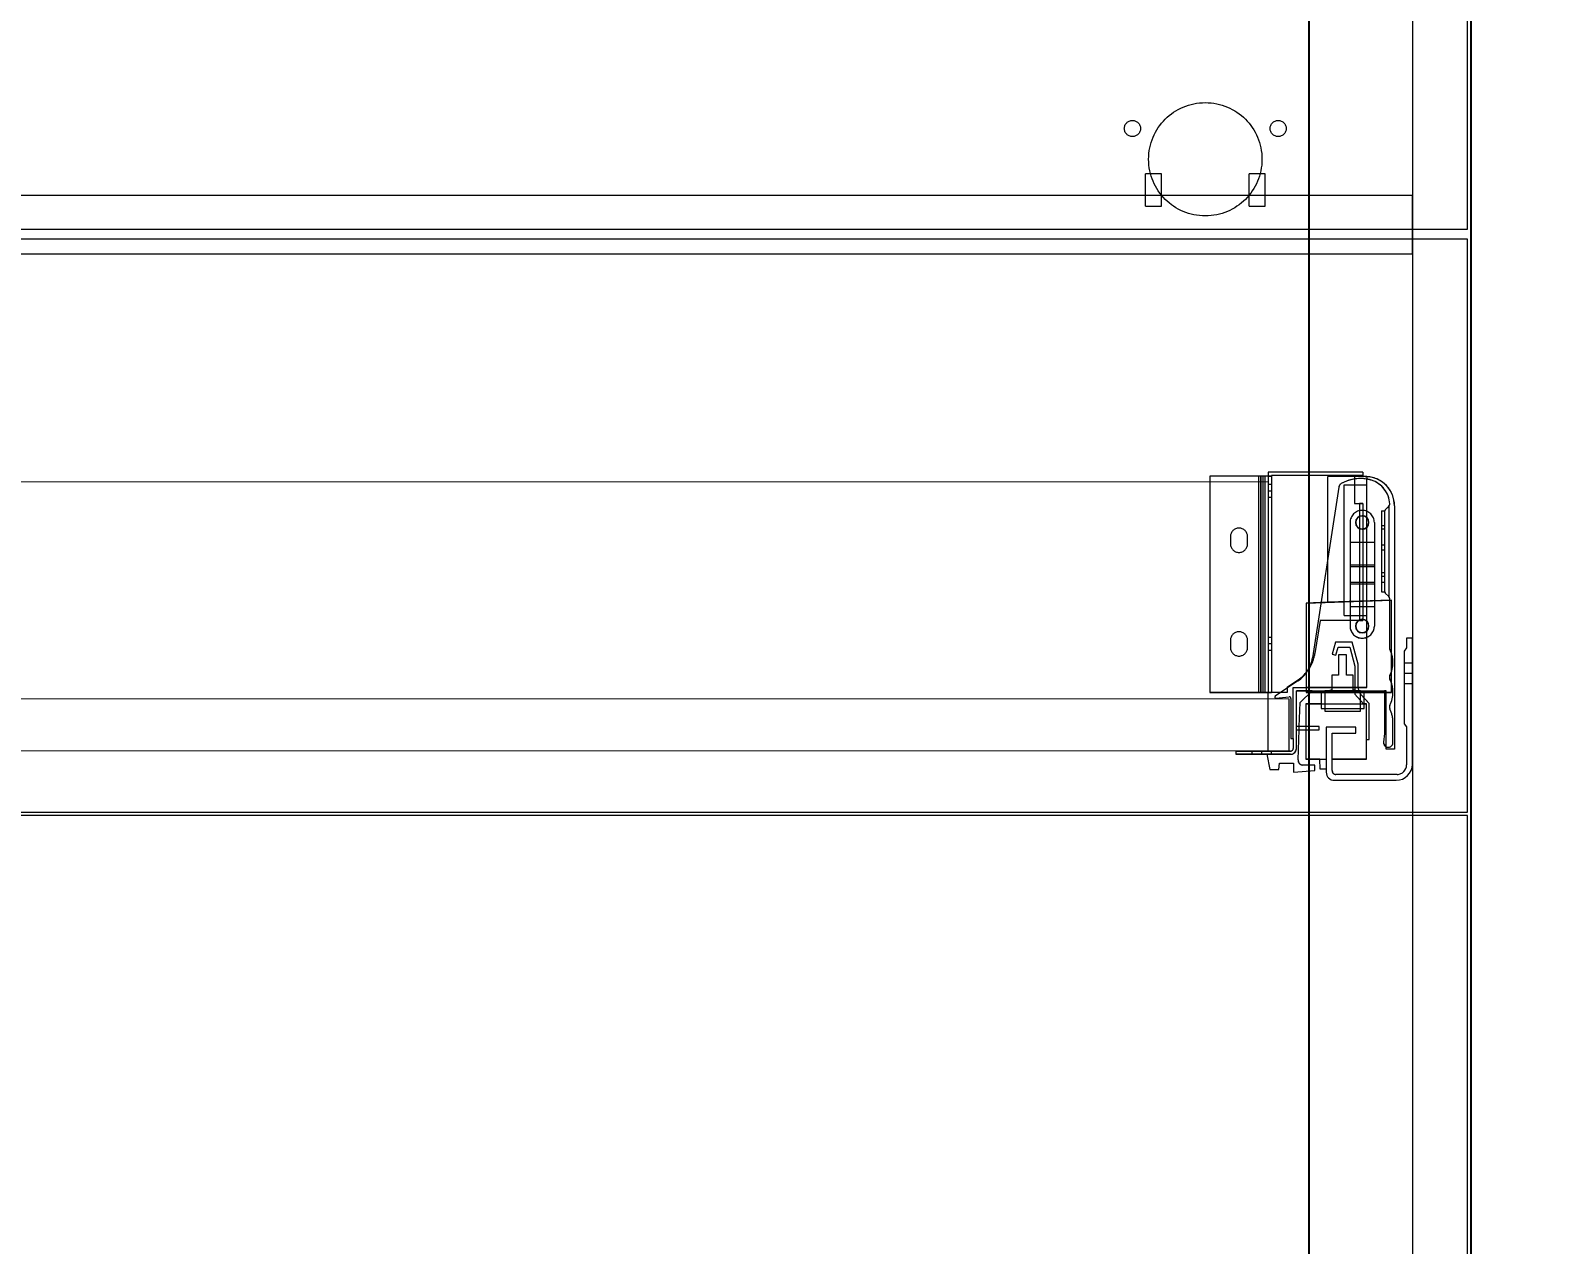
# Model space of a CAD drawing. Header units: millimetres. Extents: x 4065046 to 4134868, y -1476535 to -1460275.
# Drawn here: x 4075984.4 to 4076451.4, y -1473938.4 to -1473563.3 of the extents above; entities that cross this region are included whole.
import ezdxf

# ---------------------------------------------------------------- set-up
doc = ezdxf.new("R2010")
doc.units = ezdxf.units.MM
doc.header["$LTSCALE"] = 15
doc.header["$PDMODE"] = 35
doc.linetypes.add('ACAD_ISO02W100', pattern=[15, 12, -3])
doc.linetypes.add('HIDDEN', pattern=[9.525, 6.35, -3.175])
doc.layers.add('DEFAULT_2', color=8, linetype='HIDDEN')
doc.styles.add('ltromans', font='romans.shx')
doc.styles.add('ROMANS', font='tahoma.ttf')
doc.dimstyles.new('MD50', dxfattribs={"dimscale": 50, "dimtxt": 1.9, "dimasz": 1.3, "dimexe": 1.3, "dimexo": 2.38, "dimgap": 1, "dimtad": 1, "dimdec": 0, "dimzin": 3, "dimdsep": 46, "dimtxsty": 'ROMANS', "dimblk": 'OBLIQUE', "dimcen": -1.9, "dimdle": 1.3, "dimclrd": 150, "dimclre": 150, "dimclrt": 256, "dimadec": 0, "dimazin": 0, "dimtfac": 1, "dimtdec": 0, "dimtix": 1, "dimtmove": 2, "dimatfit": 3, "dimfxl": 1, "dimtolj": 1, "dimtzin": 3, "dimarcsym": 0})

# ---------------------------------------------------------------- blocks, each defined once
blk = doc.blocks.new('*D320')
at = {"color": 8, "ltscale": 0.25, "transparency": 16777216}
for p, q in [((4076379.17, -1473537.25), (4076591.26, -1473537.25)), ((4076386.17, -1474264.75), (4076591.26, -1474264.75))]:
    blk.add_line(p, q, dxfattribs=at)
at = {"color": 152, "ltscale": 0.25, "transparency": 16777216}
for p, q in [((4076541.26, -1473597.25), (4076541.26, -1473793.14)), ((4076541.26, -1474204.75), (4076541.26, -1474008.85))]:
    blk.add_line(p, q, dxfattribs=at)
at = {"color": 152, "linetype": 'ByBlock', "ltscale": 0.25, "transparency": 16777216}
for points in [[(4076531.26, -1473597.25), (4076551.26, -1473597.25), (4076541.26, -1473537.25)], [(4076531.26, -1474204.75), (4076551.26, -1474204.75), (4076541.26, -1474264.75)]]:
    blk.add_solid(points, dxfattribs=at)
at = {"layer": 'Defpoints', "color": 0, "linetype": 'ByBlock', "ltscale": 0.25, "transparency": 16777216}
for p in [(4076379.17, -1473537.25), (4076386.17, -1474264.75), (4076541.26, -1474264.75)]:
    blk.add_point(p, dxfattribs=at)
at = {"linetype": 'ByBlock', "lineweight": 20, "ltscale": 0.25, "transparency": 16777216, "insert": (4076541.26, -1473901), "char_height": 45, "attachment_point": 5, "rotation": 90, "style": 'ltromans'}
blk.add_mtext('\\A1;728', dxfattribs=at)
blk = doc.blocks.new('*D324')
at = {"color": 8, "ltscale": 0.25, "transparency": 16777216}
for p, q in [((4076379.17, -1473537.25), (4076379.17, -1474416.52)), ((4076429.17, -1473537.25), (4076429.17, -1474416.52))]:
    blk.add_line(p, q, dxfattribs=at)
at = {"color": 152, "ltscale": 0.25, "transparency": 16777216}
for p, q in [((4076319.17, -1474366.52), (4076259.17, -1474366.52)), ((4076379.17, -1474366.52), (4076429.17, -1474366.52)), ((4076489.17, -1474366.52), (4076549.17, -1474366.52))]:
    blk.add_line(p, q, dxfattribs=at)
at = {"color": 152, "linetype": 'ByBlock', "ltscale": 0.25, "transparency": 16777216}
for points in [[(4076319.17, -1474356.52), (4076319.17, -1474376.52), (4076379.17, -1474366.52)], [(4076489.17, -1474356.52), (4076489.17, -1474376.52), (4076429.17, -1474366.52)]]:
    blk.add_solid(points, dxfattribs=at)
at = {"layer": 'Defpoints', "color": 0, "linetype": 'ByBlock', "ltscale": 0.25, "transparency": 16777216}
for p in [(4076379.17, -1473537.25), (4076429.17, -1473537.25), (4076429.17, -1474366.52)]:
    blk.add_point(p, dxfattribs=at)
at = {"linetype": 'ByBlock', "lineweight": 20, "ltscale": 0.25, "transparency": 16777216, "insert": (4076404.17, -1474366.52), "char_height": 45, "attachment_point": 5, "style": 'ltromans'}
blk.add_mtext('\\A1;50', dxfattribs=at)

msp = doc.modelspace()

# ---------------------------------------------------------------- linework, layer by layer
at = {"linetype": 'Continuous', "lineweight": 20, "extrusion": (0, 1, 0)}
for p, q in [((4076366.62, -1473702.89), (4075591.71, -1473702.65)), ((4076348.62, -1473700.99), (4076348.62, -1473702.89)), ((4076363.62, -1473700.99), (4076348.62, -1473700.99)), ((4076364.22, -1473700.99), (4076363.62, -1473700.99)), ((4076363.62, -1473700.99), (4076363.62, -1473702.89)), ((4076365.02, -1473700.99), (4076364.22, -1473700.99)), ((4076364.22, -1473700.99), (4076364.22, -1473702.89)), ((4076365.02, -1473700.99), (4076365.02, -1473702.89)), ((4076365.62, -1473700.99), (4076365.02, -1473700.99)), ((4076365.62, -1473700.99), (4076365.62, -1473702.89)), ((4076366.62, -1473700.99), (4076365.62, -1473700.99)), ((4076395.82, -1473699.79), (4076366.62, -1473699.79)), ((4076366.62, -1473699.79), (4076366.62, -1473767.79)), ((4076395.82, -1473700.99), (4076393.32, -1473700.99)), ((4076393.32, -1473700.99), (4076393.32, -1473701.85)), ((4076396.64, -1473701.1), (4076393.32, -1473701.1)), ((4076395.82, -1473699.79), (4076395.82, -1473700.99)), ((4076397.07, -1473701.11), (4076397.07, -1473701.89)), ((4076388.46, -1473704.36), (4076380.29, -1473757.12)), ((4076402.67, -1473736.72), (4076402.67, -1473711.72)), ((4076402.81, -1473711.37), (4076403.88, -1473710.3)), ((4076403.87, -1473710.31), (4076403.88, -1473710.3)), ((4076403.87, -1473710.31), (4076403.87, -1473738.13)), ((4076403.88, -1473710.3), (4076403.88, -1473710.3)), ((4076404.17, -1473709.59), (4076404.17, -1473709.59)), ((4076405.67, -1473710.13), (4076405.67, -1473785.33)), ((4076391.92, -1473715.29), (4076391.92, -1473747.29)), ((4076399.42, -1473715.29), (4076399.42, -1473747.29)), ((4076403.87, -1473738.13), (4076402.81, -1473737.07)), ((4076404.17, -1473754.38), (4076404.17, -1473738.84)), ((4076409.37, -1473754), (4076408.67, -1473755)), ((4076409.37, -1473751.02), (4076409.37, -1473754)), ((4076411.17, -1473751.02), (4076409.37, -1473751.02)), ((4076411.17, -1473789.92), (4076411.17, -1473751.02)), ((4076405.17, -1473758.52), (4076405.17, -1473758.52)), ((4076408.67, -1473755), (4076408.67, -1473777.45)), ((4076375.96, -1473763.84), (4076372.47, -1473766.21)), ((4076378.37, -1473761.67), (4076378.37, -1473761.75)), ((4076404.17, -1473763.58), (4076404.17, -1473762.65)), ((4076404.19, -1473762.54), (4076404.19, -1473762.54)), ((4076366.62, -1473769.89), (4076366.62, -1473767.79)), ((4076370.54, -1473767.79), (4076366.62, -1473767.79)), ((4076367.62, -1473767.79), (4076367.62, -1473767.79)), ((4076375.82, -1473764.2), (4076368.8, -1473768.97)), ((4076372.47, -1473766.21), (4076372.47, -1473766.47)), ((4076375.37, -1473767.29), (4076402.57, -1473767.29)), ((4076375.37, -1473785.09), (4076375.37, -1473767.29)), ((4076380.27, -1473767.29), (4076375.37, -1473767.29)), ((4076376.48, -1473770.91), (4076380.27, -1473767.29)), ((4076376.48, -1473770.91), (4076380.27, -1473767.29)), ((4076383.65, -1473767.83), (4076379.71, -1473767.83)), ((4076379.71, -1473767.83), (4076383.65, -1473767.83)), ((4076380.27, -1473767.29), (4076380.27, -1473767.29)), ((4076380.27, -1473767.29), (4076384.17, -1473767.29)), ((4076384.17, -1473767.66), (4076382.99, -1473768.04)), ((4076382.99, -1473768.04), (4076382.99, -1473772.77)), ((4076384.17, -1473767.29), (4076384.17, -1473773.57)), ((4076395.17, -1473767.29), (4076384.17, -1473767.29)), ((4076395.17, -1473773.57), (4076395.17, -1473767.29)), ((4076395.17, -1473767.29), (4076402.57, -1473767.29)), ((4076396.29, -1473768.04), (4076395.17, -1473767.68)), ((4076402.57, -1473767.83), (4076395.62, -1473767.83)), ((4076395.62, -1473767.83), (4076402.57, -1473767.83)), ((4076396.29, -1473772.77), (4076396.29, -1473768.04)), ((4076402.57, -1473767.29), (4076402.57, -1473780.42)), ((4076405.17, -1473767.72), (4076405.17, -1473767.72)), ((4076373.12, -1473769.89), (4075585.21, -1473769.65)), ((4076368.67, -1473769.22), (4076368.67, -1473769.22)), ((4076368.99, -1473769.52), (4076373.12, -1473769.13)), ((4076368.99, -1473769.52), (4076373.12, -1473769.13)), ((4076368.99, -1473769.52), (4076368.99, -1473769.52)), ((4076373.12, -1473769.13), (4076373.12, -1473769.13)), ((4076373.12, -1473785.89), (4076373.12, -1473769.89)), ((4076373.67, -1473769.63), (4076373.67, -1473782.04)), ((4076376.22, -1473778.29), (4076376.48, -1473770.91)), ((4076378.27, -1473771.27), (4076378.27, -1473788.37)), ((4076382.99, -1473771.27), (4076378.27, -1473771.27)), ((4076382.99, -1473772.77), (4076384.17, -1473772.77)), ((4076395.17, -1473772.77), (4076396.29, -1473772.77)), ((4076397.82, -1473771.22), (4076396.29, -1473769.52)), ((4076396.97, -1473771.27), (4076396.29, -1473771.27)), ((4076396.97, -1473788.37), (4076396.97, -1473771.27)), ((4076397.82, -1473782.27), (4076397.82, -1473771.22)), ((4076404.17, -1473772.78), (4076404.17, -1473771.85)), ((4076404.19, -1473771.74), (4076404.19, -1473771.74)), ((4076384.17, -1473773.57), (4076395.17, -1473773.57)), ((4076384.17, -1473773.57), (4076395.17, -1473773.57)), ((4076405.17, -1473783.27), (4076405.17, -1473776.92)), ((4076408.67, -1473777.45), (4076409.37, -1473778.45)), ((4076408.67, -1473777.45), (4076408.67, -1473777.45)), ((4076408.67, -1473777.45), (4076409.37, -1473778.45)), ((4076373.67, -1473782.04), (4076374.37, -1473782.04)), ((4076373.67, -1473782.04), (4076373.67, -1473782.04)), ((4076373.67, -1473782.04), (4076374.37, -1473782.04)), ((4076374.37, -1473782.04), (4076374.37, -1473785.09)), ((4076378.27, -1473778.29), (4076375.37, -1473778.29)), ((4076375.37, -1473779.29), (4076378.27, -1473779.29)), ((4076375.37, -1473779.29), (4076378.27, -1473779.29)), ((4076375.86, -1473788.63), (4076376.18, -1473779.29)), ((4076384.57, -1473778.52), (4076384.57, -1473792.42)), ((4076393.67, -1473778.52), (4076384.57, -1473778.52)), ((4076386.37, -1473780.32), (4076393.67, -1473780.32)), ((4076386.37, -1473791.92), (4076386.37, -1473780.32)), ((4076386.37, -1473780.32), (4076393.67, -1473780.32)), ((4076393.67, -1473780.32), (4076393.67, -1473778.52)), ((4076393.67, -1473780.32), (4076393.67, -1473780.32)), ((4076396.97, -1473782.27), (4076397.82, -1473782.27)), ((4076396.97, -1473782.27), (4076397.82, -1473782.27)), ((4076397.82, -1473782.27), (4076397.82, -1473782.27)), ((4076402.57, -1473780.42), (4076402.27, -1473783.11)), ((4076409.37, -1473778.45), (4076409.37, -1473790.13)), ((4076373.12, -1473785.89), (4075585.21, -1473785.65)), ((4076356.67, -1473785.89), (4076356.67, -1473786.89)), ((4076373.57, -1473785.89), (4076356.67, -1473785.89)), ((4076366.18, -1473786.89), (4076356.67, -1473786.89)), ((4076356.67, -1473786.89), (4076356.67, -1473786.89)), ((4076356.67, -1473786.89), (4076373.57, -1473786.89)), ((4076361.67, -1473786.89), (4076364.67, -1473786.89)), ((4076361.67, -1473786.89), (4076364.67, -1473786.89)), ((4076361.67, -1473786.89), (4076364.67, -1473786.89)), ((4076361.67, -1473786.89), (4076364.67, -1473786.89)), ((4076364.67, -1473786.89), (4076366.18, -1473786.89)), ((4076364.67, -1473786.89), (4076366.18, -1473786.89)), ((4076364.67, -1473786.89), (4076367.67, -1473786.89)), ((4076364.67, -1473786.89), (4076367.67, -1473786.89)), ((4076366.18, -1473786.89), (4076367.2, -1473791.58)), ((4076366.18, -1473786.89), (4076367.2, -1473791.58)), ((4076373.57, -1473786.89), (4076366.18, -1473786.89)), ((4076366.18, -1473786.89), (4076366.18, -1473786.89)), ((4076373.57, -1473786.89), (4076373.57, -1473786.89)), ((4076375.37, -1473785.09), (4076375.37, -1473785.09)), ((4076402.27, -1473783.27), (4076402.27, -1473783.27)), ((4076403.07, -1473785.33), (4076403.07, -1473784.57)), ((4076405.67, -1473785.33), (4076403.07, -1473785.33)), ((4076405.67, -1473785.33), (4076403.07, -1473785.33)), ((4076403.07, -1473785.33), (4076403.07, -1473785.33)), ((4076405.17, -1473783.27), (4076405.17, -1473783.27)), ((4076405.67, -1473785.33), (4076405.67, -1473785.33)), ((4076367.2, -1473791.58), (4076369.93, -1473791.58)), ((4076367.2, -1473791.58), (4076367.2, -1473791.58)), ((4076367.2, -1473791.58), (4076369.93, -1473791.58)), ((4076369.93, -1473791.58), (4076370.17, -1473789.59)), ((4076369.93, -1473791.58), (4076369.93, -1473791.58)), ((4076370.17, -1473789.59), (4076374.47, -1473789.59)), ((4076370.17, -1473789.59), (4076374.47, -1473789.59)), ((4076374.47, -1473789.59), (4076374.47, -1473792.39)), ((4076374.47, -1473792.39), (4076381.07, -1473791.93)), ((4076374.47, -1473792.39), (4076381.07, -1473791.93)), ((4076381.07, -1473790.19), (4076377.36, -1473790.19)), ((4076378.27, -1473788.37), (4076378.27, -1473788.37)), ((4076382.57, -1473788.37), (4076378.27, -1473788.37)), ((4076378.27, -1473788.37), (4076384.57, -1473788.37)), ((4076381.07, -1473791.93), (4076381.07, -1473790.19)), ((4076381.07, -1473791.93), (4076381.07, -1473791.93)), ((4076382.73, -1473791.52), (4076382.57, -1473788.37)), ((4076382.57, -1473788.37), (4076384.57, -1473788.37)), ((4076382.57, -1473788.37), (4076382.57, -1473788.37)), ((4076382.73, -1473791.52), (4076382.57, -1473788.37)), ((4076382.73, -1473791.52), (4076382.73, -1473791.52)), ((4076384.57, -1473791.52), (4076382.73, -1473791.52)), ((4076384.57, -1473791.52), (4076382.73, -1473791.52)), ((4076396.97, -1473788.37), (4076386.37, -1473788.37)), ((4076386.37, -1473788.37), (4076396.97, -1473788.37)), ((4076396.97, -1473788.37), (4076396.97, -1473788.37)), ((4076411.17, -1473789.92), (4076411.17, -1473789.92)), ((4076374.47, -1473792.39), (4076374.47, -1473792.39)), ((4076384.57, -1473792.42), (4076384.57, -1473792.42)), ((4076387.07, -1473794.92), (4076406.17, -1473794.92)), ((4076387.07, -1473794.92), (4076387.07, -1473794.92)), ((4076387.07, -1473794.92), (4076406.17, -1473794.92)), ((4076406.5, -1473793.12), (4076387.57, -1473793.12)), ((4076406.17, -1473794.92), (4076406.17, -1473794.92))]:
    msp.add_line(p, q, dxfattribs=at)
at = {"color": 251, "linetype": 'ACAD_ISO02W100', "lineweight": 20, "extrusion": (0, 1, 0)}
for p, q in [((4076348.62, -1473702.89), (4076348.62, -1473767.79)), ((4076363.62, -1473700.99), (4076363.62, -1473767.79)), ((4076363.62, -1473702.89), (4076363.62, -1473767.79)), ((4076364.22, -1473702.89), (4076364.22, -1473767.79)), ((4076364.42, -1473700.99), (4076364.42, -1473767.79)), ((4076365.02, -1473702.89), (4076365.02, -1473767.79)), ((4076365.62, -1473702.89), (4076365.62, -1473767.79)), ((4076395.82, -1473699.79), (4076366.62, -1473699.79)), ((4076366.62, -1473700.99), (4076367.62, -1473700.99)), ((4076367.62, -1473700.99), (4076366.62, -1473700.99)), ((4076395.82, -1473700.79), (4076367.62, -1473700.79)), ((4076367.62, -1473700.79), (4076367.62, -1473767.79)), ((4076395.82, -1473700.79), (4076367.62, -1473700.79)), ((4076385.07, -1473739.92), (4076385.07, -1473701.1)), ((4076393.32, -1473701.1), (4076385.07, -1473701.1)), ((4076389.19, -1473703.29), (4076389.19, -1473703.29)), ((4076393.32, -1473701.85), (4076393.32, -1473709.39)), ((4076397.07, -1473766.29), (4076397.07, -1473701.89)), ((4076398.49, -1473702.22), (4076398.49, -1473702.22)), ((4076367.62, -1473703.59), (4076366.62, -1473703.59)), ((4076367.62, -1473705.59), (4076366.62, -1473705.59)), ((4076367.62, -1473705.59), (4076366.62, -1473705.59)), ((4076367.62, -1473707.59), (4076366.62, -1473707.59)), ((4076388.46, -1473704.36), (4076380.29, -1473757.12)), ((4076388.46, -1473704.36), (4076388.46, -1473704.36)), ((4076390.07, -1473744), (4076390.07, -1473703.71)), ((4076390.07, -1473703.71), (4076397.07, -1473703.71)), ((4076390.07, -1473703.71), (4076397.07, -1473703.71)), ((4076393.32, -1473709.39), (4076395.82, -1473709.39)), ((4076395.82, -1473709.39), (4076394.82, -1473709.39)), ((4076394.82, -1473709.39), (4076394.82, -1473745.59)), ((4076395.82, -1473709.39), (4076395.82, -1473745.59)), ((4076401.67, -1473711.72), (4076402.67, -1473711.72)), ((4076401.67, -1473711.72), (4076402.67, -1473711.72)), ((4076401.67, -1473711.72), (4076401.67, -1473717.22)), ((4076402.81, -1473711.37), (4076403.87, -1473710.31)), ((4076403.87, -1473710.31), (4076402.81, -1473711.37)), ((4076402.81, -1473711.37), (4076402.81, -1473711.37)), ((4076404.17, -1473709.55), (4076404.17, -1473709.55)), ((4076393.67, -1473715.29), (4076393.57, -1473715.29)), ((4076393.67, -1473715.29), (4076393.67, -1473715.29)), ((4076397.67, -1473715.29), (4076397.67, -1473715.29)), ((4076397.67, -1473715.29), (4076397.77, -1473715.29)), ((4076401.67, -1473716.22), (4076402.67, -1473716.22)), ((4076401.67, -1473716.22), (4076402.67, -1473716.22)), ((4076401.67, -1473717.22), (4076402.67, -1473717.22)), ((4076401.67, -1473717.22), (4076402.67, -1473717.22)), ((4076401.67, -1473717.22), (4076401.67, -1473722.22)), ((4076401.67, -1473717.22), (4076402.67, -1473717.22)), ((4076354.97, -1473719.69), (4076354.97, -1473721.89)), ((4076360.27, -1473721.89), (4076360.27, -1473719.69)), ((4076391.92, -1473721.39), (4076399.42, -1473721.39)), ((4076391.92, -1473721.39), (4076399.42, -1473721.39)), ((4076401.67, -1473722.22), (4076401.67, -1473731.89)), ((4076401.67, -1473722.22), (4076402.67, -1473722.22)), ((4076401.67, -1473723.72), (4076402.67, -1473723.72)), ((4076401.67, -1473723.72), (4076402.67, -1473723.72)), ((4076401.67, -1473723.72), (4076402.67, -1473723.72)), ((4076401.67, -1473723.72), (4076402.67, -1473723.72)), ((4076391.92, -1473728.34), (4076399.42, -1473728.34)), ((4076391.92, -1473728.85), (4076399.42, -1473728.85)), ((4076401.67, -1473730.74), (4076402.67, -1473730.74)), ((4076391.92, -1473733.72), (4076399.42, -1473733.72)), ((4076391.92, -1473734.23), (4076399.42, -1473734.23)), ((4076401.67, -1473731.89), (4076402.67, -1473731.89)), ((4076401.67, -1473731.89), (4076401.67, -1473733.72)), ((4076401.67, -1473733.72), (4076402.67, -1473733.72)), ((4076401.67, -1473733.72), (4076402.67, -1473733.72)), ((4076401.67, -1473733.72), (4076401.67, -1473736.72)), ((4076378.37, -1473740.16), (4076404.67, -1473739.24)), ((4076385.07, -1473739.92), (4076378.37, -1473740.16)), ((4076378.37, -1473740.16), (4076378.37, -1473761.67)), ((4076404.67, -1473739.24), (4076385.07, -1473739.92)), ((4076401.67, -1473736.72), (4076402.67, -1473736.72)), ((4076401.67, -1473736.72), (4076402.67, -1473736.72)), ((4076401.67, -1473736.72), (4076401.67, -1473736.72)), ((4076402.67, -1473736.72), (4076402.67, -1473736.72)), ((4076402.81, -1473737.07), (4076403.87, -1473738.13)), ((4076402.81, -1473737.07), (4076402.81, -1473737.07)), ((4076403.87, -1473738.13), (4076402.81, -1473737.07)), ((4076403.87, -1473738.13), (4076403.87, -1473738.13)), ((4076403.87, -1473738.13), (4076403.87, -1473738.13)), ((4076404.67, -1473767.83), (4076404.67, -1473739.24)), ((4076390.07, -1473744), (4076390.07, -1473744)), ((4076390.07, -1473744), (4076397.07, -1473744)), ((4076390.07, -1473744), (4076397.07, -1473744)), ((4076391.92, -1473741.19), (4076399.42, -1473741.19)), ((4076391.92, -1473741.19), (4076399.42, -1473741.19)), ((4076382.65, -1473745.59), (4076381.07, -1473755.76)), ((4076395.82, -1473745.59), (4076382.65, -1473745.59)), ((4076391.92, -1473747.29), (4076391.92, -1473747.29)), ((4076393.67, -1473747.29), (4076393.57, -1473747.29)), ((4076393.67, -1473747.29), (4076393.67, -1473747.29)), ((4076394.82, -1473745.59), (4076394.82, -1473745.59)), ((4076394.82, -1473745.59), (4076395.82, -1473745.59)), ((4076395.82, -1473745.59), (4076395.82, -1473745.59)), ((4076397.67, -1473747.29), (4076397.67, -1473747.29)), ((4076397.67, -1473747.29), (4076397.77, -1473747.29)), ((4076399.42, -1473747.29), (4076399.42, -1473747.29)), ((4076354.97, -1473751.69), (4076354.97, -1473753.89)), ((4076360.27, -1473753.89), (4076360.27, -1473751.69)), ((4076367.62, -1473750.79), (4076366.62, -1473750.79)), ((4076367.62, -1473752.79), (4076366.62, -1473752.79)), ((4076367.62, -1473752.79), (4076366.62, -1473752.79)), ((4076367.62, -1473754.79), (4076366.62, -1473754.79)), ((4076387.44, -1473752.27), (4076386.44, -1473755.98)), ((4076387.44, -1473752.27), (4076386.44, -1473755.98)), ((4076387.44, -1473752.27), (4076387.44, -1473752.27)), ((4076392.6, -1473752.27), (4076387.44, -1473752.27)), ((4076392.6, -1473752.27), (4076387.44, -1473752.27)), ((4076387.53, -1473756.28), (4076388.2, -1473753.77)), ((4076387.53, -1473756.28), (4076388.2, -1473753.77)), ((4076388.2, -1473753.77), (4076388.2, -1473753.77)), ((4076388.2, -1473753.77), (4076391.83, -1473753.77)), ((4076388.2, -1473753.77), (4076391.83, -1473753.77)), ((4076391.83, -1473753.77), (4076391.83, -1473753.77)), ((4076391.83, -1473753.77), (4076393.42, -1473759.69)), ((4076391.83, -1473753.77), (4076393.42, -1473759.69)), ((4076392.6, -1473752.27), (4076392.6, -1473752.27)), ((4076394.42, -1473759.06), (4076392.6, -1473752.27)), ((4076394.42, -1473759.06), (4076392.6, -1473752.27)), ((4076404.17, -1473754.38), (4076404.17, -1473754.38)), ((4076404.19, -1473754.5), (4076404.19, -1473754.5)), ((4076409.37, -1473754), (4076408.67, -1473755)), ((4076411.17, -1473751.02), (4076409.37, -1473751.02)), ((4076409.37, -1473754), (4076409.37, -1473754)), ((4076380.29, -1473757.12), (4076380.29, -1473757.12)), ((4076386.44, -1473755.98), (4076386.44, -1473755.98)), ((4076386.44, -1473755.98), (4076387.53, -1473756.28)), ((4076386.44, -1473755.98), (4076387.53, -1473756.28)), ((4076387.53, -1473756.28), (4076387.53, -1473756.28)), ((4076390.87, -1473756.17), (4076388.37, -1473756.17)), ((4076388.37, -1473756.17), (4076388.37, -1473762.49)), ((4076390.87, -1473756.17), (4076388.37, -1473756.17)), ((4076390.87, -1473762.49), (4076390.87, -1473756.17)), ((4076394.42, -1473765.85), (4076394.42, -1473759.06)), ((4076408.67, -1473758.67), (4076411.17, -1473758.67)), ((4076408.67, -1473758.67), (4076411.17, -1473758.67)), ((4076408.67, -1473758.67), (4076411.17, -1473758.67)), ((4076408.67, -1473758.67), (4076411.17, -1473758.67)), ((4076408.67, -1473758.67), (4076411.17, -1473758.67)), ((4076408.67, -1473758.67), (4076411.17, -1473758.67)), ((4076408.67, -1473758.67), (4076411.17, -1473758.67)), ((4076408.67, -1473758.67), (4076411.17, -1473758.67)), ((4076408.67, -1473758.67), (4076411.17, -1473758.67)), ((4076408.67, -1473758.67), (4076411.17, -1473758.67)), ((4076408.67, -1473758.67), (4076411.17, -1473758.67)), ((4076408.67, -1473758.67), (4076411.17, -1473758.67)), ((4076408.67, -1473758.67), (4076411.17, -1473758.67)), ((4076408.67, -1473758.67), (4076411.17, -1473758.67)), ((4076408.67, -1473758.67), (4076411.17, -1473758.67)), ((4076408.67, -1473758.67), (4076411.17, -1473758.67)), ((4076408.67, -1473758.67), (4076411.17, -1473758.67)), ((4076408.67, -1473758.67), (4076411.17, -1473758.67)), ((4076408.67, -1473758.67), (4076411.17, -1473758.67)), ((4076408.67, -1473758.67), (4076411.17, -1473758.67)), ((4076408.67, -1473758.67), (4076411.17, -1473758.67)), ((4076408.67, -1473758.67), (4076411.17, -1473758.67)), ((4076408.67, -1473758.67), (4076411.17, -1473758.67)), ((4076408.67, -1473758.67), (4076411.17, -1473758.67)), ((4076408.67, -1473758.67), (4076411.17, -1473758.67)), ((4076408.67, -1473758.67), (4076411.17, -1473758.67)), ((4076408.67, -1473758.67), (4076411.17, -1473758.67)), ((4076378.37, -1473761.75), (4076378.37, -1473766.29)), ((4076388.37, -1473762.49), (4076386.25, -1473762.49)), ((4076386.25, -1473762.49), (4076386.25, -1473767.01)), ((4076388.37, -1473762.49), (4076386.25, -1473762.49)), ((4076388.37, -1473762.49), (4076388.37, -1473762.49)), ((4076390.87, -1473762.49), (4076390.87, -1473762.49)), ((4076392.93, -1473762.49), (4076390.87, -1473762.49)), ((4076392.93, -1473762.49), (4076390.87, -1473762.49)), ((4076392.93, -1473766.98), (4076392.93, -1473762.49)), ((4076393.42, -1473759.69), (4076393.42, -1473768.31)), ((4076404.17, -1473763.58), (4076404.17, -1473763.58)), ((4076404.19, -1473763.7), (4076404.19, -1473763.7)), ((4076408.67, -1473761.82), (4076411.17, -1473761.82)), ((4076408.67, -1473761.82), (4076411.17, -1473761.82)), ((4076408.67, -1473761.82), (4076411.17, -1473761.82)), ((4076408.67, -1473761.82), (4076411.17, -1473761.82)), ((4076348.62, -1473767.79), (4076363.62, -1473767.79)), ((4076363.62, -1473767.79), (4076348.62, -1473767.79)), ((4076363.62, -1473767.79), (4076364.42, -1473767.79)), ((4076364.22, -1473767.79), (4076363.62, -1473767.79)), ((4076365.02, -1473767.79), (4076364.22, -1473767.79)), ((4076364.42, -1473767.79), (4076365.62, -1473767.79)), ((4076365.62, -1473767.79), (4076365.02, -1473767.79)), ((4076365.62, -1473767.79), (4076367.62, -1473767.79)), ((4076366.62, -1473767.79), (4076365.62, -1473767.79)), ((4076375.82, -1473764.2), (4076368.8, -1473768.97)), ((4076372.47, -1473767.79), (4076370.54, -1473767.79)), ((4076372.47, -1473766.47), (4076372.47, -1473767.79)), ((4076374.37, -1473782.04), (4076374.37, -1473766.29)), ((4076374.37, -1473766.29), (4076397.07, -1473766.29)), ((4076374.37, -1473766.29), (4076378.37, -1473766.29)), ((4076378.37, -1473767.29), (4076375.37, -1473767.29)), ((4076380.27, -1473767.29), (4076375.37, -1473767.29)), ((4076375.82, -1473764.2), (4076375.82, -1473764.2)), ((4076397.07, -1473766.29), (4076378.37, -1473766.29)), ((4076378.37, -1473766.29), (4076378.37, -1473767.29)), ((4076378.37, -1473767.29), (4076378.37, -1473767.83)), ((4076378.37, -1473767.29), (4076380.27, -1473767.29)), ((4076379.71, -1473767.83), (4076378.37, -1473767.83)), ((4076378.37, -1473767.83), (4076379.71, -1473767.83)), ((4076378.37, -1473767.83), (4076378.37, -1473767.83)), ((4076386.25, -1473767.01), (4076382.99, -1473768.04)), ((4076395.62, -1473767.83), (4076383.65, -1473767.83)), ((4076383.65, -1473767.83), (4076395.62, -1473767.83)), ((4076386.25, -1473767.01), (4076384.17, -1473767.66)), ((4076384.17, -1473767.29), (4076395.17, -1473767.29)), ((4076395.17, -1473767.29), (4076384.17, -1473767.29)), ((4076386.25, -1473767.01), (4076386.25, -1473767.01)), ((4076396.29, -1473768.04), (4076392.93, -1473766.98)), ((4076395.17, -1473767.68), (4076392.93, -1473766.98)), ((4076392.93, -1473766.98), (4076392.93, -1473766.98)), ((4076393.42, -1473768.31), (4076393.42, -1473768.31)), ((4076393.42, -1473768.31), (4076396.11, -1473771.27)), ((4076393.42, -1473768.31), (4076396.11, -1473771.27)), ((4076394.42, -1473765.85), (4076394.42, -1473765.85)), ((4076394.7, -1473767.75), (4076394.42, -1473765.85)), ((4076394.7, -1473767.75), (4076394.42, -1473765.85)), ((4076394.7, -1473767.75), (4076394.7, -1473767.75)), ((4076396.29, -1473769.52), (4076394.7, -1473767.75)), ((4076397.82, -1473771.22), (4076394.7, -1473767.75)), ((4076397.07, -1473766.29), (4076397.07, -1473766.29)), ((4076403.07, -1473767.29), (4076402.57, -1473767.29)), ((4076402.57, -1473767.29), (4076403.07, -1473767.29)), ((4076404.67, -1473767.83), (4076402.57, -1473767.83)), ((4076402.57, -1473767.83), (4076403.07, -1473767.83)), ((4076403.07, -1473784.57), (4076403.07, -1473767.29)), ((4076403.07, -1473767.83), (4076404.67, -1473767.83)), ((4076404.67, -1473767.83), (4076404.67, -1473767.83)), ((4076408.67, -1473764.97), (4076411.17, -1473764.97)), ((4076408.67, -1473764.97), (4076411.17, -1473764.97)), ((4076408.67, -1473764.97), (4076411.17, -1473764.97)), ((4076408.67, -1473764.97), (4076411.17, -1473764.97)), ((4076408.67, -1473764.97), (4076411.17, -1473764.97)), ((4076408.67, -1473764.97), (4076411.17, -1473764.97)), ((4076408.67, -1473764.97), (4076411.17, -1473764.97)), ((4076408.67, -1473764.97), (4076411.17, -1473764.97)), ((4076408.67, -1473764.97), (4076411.17, -1473764.97)), ((4076408.67, -1473764.97), (4076411.17, -1473764.97)), ((4076408.67, -1473764.97), (4076411.17, -1473764.97)), ((4076408.67, -1473764.97), (4076411.17, -1473764.97)), ((4076408.67, -1473764.97), (4076411.17, -1473764.97)), ((4076408.67, -1473764.97), (4076411.17, -1473764.97)), ((4076408.67, -1473764.97), (4076411.17, -1473764.97)), ((4076408.67, -1473764.97), (4076411.17, -1473764.97)), ((4076408.67, -1473764.97), (4076411.17, -1473764.97)), ((4076408.67, -1473764.97), (4076411.17, -1473764.97)), ((4076408.67, -1473764.97), (4076411.17, -1473764.97)), ((4076408.67, -1473764.97), (4076411.17, -1473764.97)), ((4076408.67, -1473764.97), (4076411.17, -1473764.97)), ((4076408.67, -1473764.97), (4076411.17, -1473764.97)), ((4076408.67, -1473764.97), (4076411.17, -1473764.97)), ((4076408.67, -1473764.97), (4076411.17, -1473764.97)), ((4076408.67, -1473764.97), (4076411.17, -1473764.97)), ((4076408.67, -1473764.97), (4076411.17, -1473764.97)), ((4076408.67, -1473764.97), (4076411.17, -1473764.97)), ((4076366.62, -1473785.89), (4076366.62, -1473769.89)), ((4076368.8, -1473768.97), (4076368.8, -1473768.97)), ((4076378.27, -1473771.27), (4076396.97, -1473771.27)), ((4076382.99, -1473771.27), (4076396.29, -1473771.27)), ((4076384.17, -1473772.77), (4076395.17, -1473772.77)), ((4076396.11, -1473771.27), (4076396.97, -1473771.27)), ((4076396.11, -1473771.27), (4076396.97, -1473771.27)), ((4076396.11, -1473771.27), (4076396.11, -1473771.27)), ((4076404.17, -1473772.78), (4076404.17, -1473772.78)), ((4076404.19, -1473772.9), (4076404.19, -1473772.9)), ((4076382.37, -1473778.29), (4076375.37, -1473778.29)), ((4076376.18, -1473779.29), (4076376.22, -1473778.29)), ((4076382.37, -1473778.29), (4076378.27, -1473778.29)), ((4076378.27, -1473779.29), (4076382.37, -1473779.29)), ((4076378.27, -1473779.29), (4076382.37, -1473779.29)), ((4076382.37, -1473779.29), (4076382.37, -1473778.29)), ((4076382.37, -1473779.29), (4076382.37, -1473779.29)), ((4076393.67, -1473778.52), (4076384.57, -1473778.52)), ((4076402.57, -1473780.42), (4076402.27, -1473783.11)), ((4076402.57, -1473780.42), (4076402.57, -1473780.42)), ((4076356.67, -1473785.89), (4076373.57, -1473785.89)), ((4076361.67, -1473785.89), (4076364.67, -1473785.89)), ((4076361.67, -1473785.89), (4076364.67, -1473785.89)), ((4076361.67, -1473785.89), (4076364.67, -1473785.89)), ((4076361.67, -1473785.89), (4076364.67, -1473785.89)), ((4076361.67, -1473786.89), (4076361.67, -1473785.89)), ((4076361.67, -1473786.89), (4076361.67, -1473786.89)), ((4076361.67, -1473786.89), (4076361.67, -1473786.89)), ((4076361.67, -1473786.89), (4076361.67, -1473786.89)), ((4076364.67, -1473786.89), (4076364.67, -1473785.89)), ((4076364.67, -1473785.89), (4076367.67, -1473785.89)), ((4076364.67, -1473785.89), (4076367.67, -1473785.89)), ((4076364.67, -1473785.89), (4076367.67, -1473785.89)), ((4076364.67, -1473785.89), (4076367.67, -1473785.89)), ((4076373.57, -1473786.89), (4076366.18, -1473786.89)), ((4076373.57, -1473786.89), (4076366.18, -1473786.89)), ((4076366.18, -1473786.89), (4076367.67, -1473786.89)), ((4076366.18, -1473786.89), (4076367.67, -1473786.89)), ((4076367.67, -1473786.89), (4076367.67, -1473785.89)), ((4076367.67, -1473786.89), (4076367.67, -1473786.89)), ((4076367.67, -1473786.89), (4076367.67, -1473786.89)), ((4076367.67, -1473786.89), (4076367.67, -1473786.89)), ((4076373.57, -1473785.89), (4076373.57, -1473785.89)), ((4076373.57, -1473786.89), (4076373.57, -1473786.89)), ((4076374.37, -1473785.09), (4076374.37, -1473785.09)), ((4076375.37, -1473785.09), (4076375.37, -1473785.09)), ((4076402.27, -1473783.11), (4076402.27, -1473783.11)), ((4076375.86, -1473788.69), (4076375.86, -1473788.69)), ((4076377.36, -1473790.19), (4076377.36, -1473790.19)), ((4076381.07, -1473790.19), (4076377.36, -1473790.19)), ((4076386.37, -1473791.92), (4076386.37, -1473791.92)), ((4076409.37, -1473790.13), (4076409.37, -1473790.13)), ((4076387.57, -1473793.12), (4076387.57, -1473793.12)), ((4076406.5, -1473793.12), (4076387.57, -1473793.12)), ((4076406.5, -1473793.12), (4076406.5, -1473793.12))]:
    msp.add_line(p, q, dxfattribs=at)
at = {"lineweight": 20}
msp.add_lwpolyline([(4075529.17, -1473444.75), (4076429.17, -1473444.75), (4076429.17, -1474164.75), (4075529.17, -1474164.75)], close=True, dxfattribs=at)
at = {"color": 6, "lineweight": 20}
for points in [[(4075530.17, -1473624.75), (4076428.17, -1473624.75), (4076428.17, -1473447.75), (4075530.17, -1473447.75)], [(4075530.24, -1473804.75), (4076428.17, -1473804.75), (4076428.17, -1473627.75), (4075530.24, -1473627.75)], [(4075530.24, -1474163.75), (4076428.17, -1474163.75), (4076428.17, -1473805.75), (4075530.24, -1473805.75)]]:
    msp.add_lwpolyline(points, close=True, dxfattribs=at)
at = {"linetype": 'Continuous', "lineweight": 20}
for centre, radius, start, end in [((4076389.94, -1473704.59), 1.5, 119.8927, 171.2), ((4076395.08, -1473713.52), 11.8, 73.1736, 119.8927), ((4076396.64, -1473710.13), 9.02, 0, 87.3154), ((4076396.18, -1473709.88), 8, 2.3587, 73.1736), ((4076403.17, -1473711.72), 0.5, 135, 180), ((4076403.17, -1473709.59), 1, 315, 0), ((4076403.17, -1473709.59), 1, 315, 0), ((4076403.17, -1473709.59), 1, 0, 2.3587), ((4076395.67, -1473715.29), 2.1, 0, 180), ((4076395.67, -1473715.29), 2.1, 180, 0), ((4076395.67, -1473715.29), 2, 0.0001, 179.9999), ((4076395.67, -1473715.29), 2, 0, 180), ((4076395.67, -1473715.29), 2, 180, 0), ((4076403.17, -1473736.72), 0.5, 180, 225), ((4076403.17, -1473738.84), 1, 0, 45), ((4076395.67, -1473747.29), 2.1, 0, 180), ((4076395.67, -1473747.29), 2, 0.0001, 179.9999), ((4076395.67, -1473747.29), 2, 0, 180), ((4076395.67, -1473747.29), 3.75, 180, 0), ((4076395.67, -1473747.29), 2.1, 180, 0), ((4076395.67, -1473747.29), 2, 180, 0), ((4076404.42, -1473754.38), 0.25, 180, 207.1892), ((4076396.37, -1473758.52), 8.8, 0, 27.1892), ((4076369.92, -1473755.52), 10.5, 304.2, 351.2), ((4076396.37, -1473758.52), 8.8, 332.8108, 0), ((4076396.37, -1473758.52), 8.8, 332.8108, 0), ((4076369.21, -1473753.92), 12, 304.2, 322.3891), ((4076404.42, -1473762.65), 0.25, 152.8108, 180), ((4076404.42, -1473762.65), 0.25, 152.8108, 180), ((4076404.42, -1473763.58), 0.25, 180, 207.1892), ((4076396.37, -1473767.72), 8.8, 0, 27.1892), ((4076396.37, -1473767.72), 8.8, 332.8108, 0), ((4076396.37, -1473767.72), 8.8, 332.8108, 0), ((4076368.97, -1473769.22), 0.3, 124.2, 275.3), ((4076368.97, -1473769.22), 0.3, 180, 275.3), ((4076373.17, -1473769.63), 0.5, 0, 95.3), ((4076373.17, -1473769.63), 0.5, 0, 95.3), ((4076404.42, -1473771.85), 0.25, 152.8108, 180), ((4076404.42, -1473771.85), 0.25, 152.8108, 180), ((4076404.42, -1473772.78), 0.25, 180, 207.1892), ((4076396.37, -1473776.92), 8.8, 0, 27.1892), ((4076373.57, -1473785.09), 0.8, 270, 0), ((4076373.57, -1473785.09), 1.8, 270, 0), ((4076373.57, -1473785.09), 1.8, 270, 0), ((4076403.72, -1473783.27), 1.45, 173.8119, 0), ((4076403.72, -1473783.27), 1.45, 180, 243.4423), ((4076403.72, -1473783.27), 1.45, 243.4423, 0), ((4076377.36, -1473788.69), 1.5, 178, 270), ((4076377.36, -1473788.69), 1.5, 178, 179.9999), ((4076387.57, -1473791.92), 1.2, 180, 270), ((4076406.17, -1473789.92), 5, 270, 0), ((4076406.17, -1473789.92), 5, 270, 0), ((4076406.37, -1473790.13), 3, 272.6094, 0), ((4076387.07, -1473792.42), 2.5, 180, 270), ((4076387.07, -1473792.42), 2.5, 180, 270)]:
    msp.add_arc(centre, radius, start, end, dxfattribs=at)
at = {"color": 251, "linetype": 'ACAD_ISO02W100', "lineweight": 20}
for centre, radius, start, end in [((4076389.94, -1473704.59), 1.5, 119.8927, 171.2), ((4076395.08, -1473713.52), 11.8, 80.2826, 119.8927), ((4076396.64, -1473710.13), 9.02, 0, 90), ((4076395.08, -1473713.52), 11.8, 73.1736, 80.2826), ((4076396.18, -1473709.88), 8, 2.3587, 73.1736), ((4076395.67, -1473715.29), 3.75, 0, 180), ((4076395.67, -1473715.29), 3.75, 0, 180), ((4076403.17, -1473711.72), 0.5, 179.9972, 180), ((4076403.17, -1473711.72), 0.5, 179.9822, 180), ((4076403.17, -1473709.59), 1, 0, 2.3587), ((4076357.62, -1473719.69), 2.65, 0, 180), ((4076395.67, -1473715.29), 2, 180, 0), ((4076395.67, -1473715.29), 2, 179.9999, 180), ((4076395.67, -1473715.29), 2, 0, 0.0001), ((4076357.62, -1473721.89), 2.65, 180, 0), ((4076403.17, -1473736.72), 0.5, 180, 225), ((4076403.17, -1473736.72), 0.5, 180, 225), ((4076403.17, -1473738.84), 1, 0, 45), ((4076357.62, -1473751.69), 2.65, 0, 180), ((4076395.67, -1473747.29), 3.75, 180, 0), ((4076395.67, -1473747.29), 2, 179.9999, 180), ((4076395.67, -1473747.29), 2, 180, 0), ((4076395.67, -1473747.29), 2, 0, 0.0001), ((4076357.62, -1473753.89), 2.65, 180, 0), ((4076404.42, -1473754.38), 0.25, 180, 207.1892), ((4076396.37, -1473758.52), 8.8, 0, 27.1892), ((4076369.92, -1473755.52), 10.5, 304.2, 351.2), ((4076369.21, -1473753.92), 12, 322.3891, 351.16), ((4076404.42, -1473763.58), 0.25, 180, 207.1892), ((4076396.37, -1473767.72), 8.8, 0, 27.1892), ((4076368.97, -1473769.22), 0.3, 124.2, 180), ((4076404.42, -1473772.78), 0.25, 180, 207.1892), ((4076396.37, -1473776.92), 8.8, 0, 27.1892), ((4076373.57, -1473785.09), 0.8, 270, 0), ((4076373.57, -1473785.09), 1.8, 270, 0), ((4076373.57, -1473785.09), 1.8, 270, 0), ((4076403.72, -1473783.27), 1.45, 173.8119, 180), ((4076377.36, -1473788.69), 1.5, 179.9999, 270), ((4076387.57, -1473791.92), 1.2, 180, 270), ((4076406.37, -1473790.13), 3, 272.6094, 0)]:
    msp.add_arc(centre, radius, start, end, dxfattribs=at)
at = {"linetype": 'Continuous', "lineweight": 20}
msp.add_rational_spline([(4076396.64, -1473701.1), (4076396.79, -1473701.1), (4076396.93, -1473701.11), (4076397.07, -1473701.11)], [1, 0.999817063602, 0.999817063602, 1], degree=3, dxfattribs=at)
at = {"layer": 'DEFAULT_2', "linetype": 'HIDDEN', "lineweight": 20, "ltscale": 80}
for p, q in [((4076328.72, -1473617.62), (4076328.72, -1473607.62)), ((4076333.71, -1473607.62), (4076328.72, -1473607.62)), ((4076333.72, -1473617.62), (4076333.72, -1473607.62)), ((4076360.72, -1473617.62), (4076360.72, -1473607.62)), ((4076365.71, -1473607.62), (4076360.72, -1473607.62)), ((4076365.72, -1473617.62), (4076365.72, -1473607.62)), ((4076328.72, -1473617.62), (4076333.72, -1473617.62)), ((4076360.72, -1473617.62), (4076365.72, -1473617.62))]:
    msp.add_line(p, q, dxfattribs=at)
at = {"layer": 'DEFAULT_2', "linetype": 'HIDDEN', "lineweight": 20, "ltscale": 40}
for points in [[(4076429.17, -1473444.75), (4076411.17, -1473444.75), (4076411.17, -1474164.75), (4076429.17, -1474164.75)], [(4075547.17, -1473632.33), (4076411.17, -1473632.33), (4076411.17, -1473614.33), (4075547.17, -1473614.33)]]:
    msp.add_lwpolyline(points, close=True, dxfattribs=at)
at = {"layer": 'DEFAULT_2', "linetype": 'HIDDEN', "lineweight": 20, "ltscale": 80}
for centre, radius in [((4076347.22, -1473603.12), 17.5), ((4076324.72, -1473593.62), 2.5), ((4076369.72, -1473593.62), 2.5)]:
    msp.add_circle(centre, radius, dxfattribs=at)

# ---------------------------------------------------------------- dimensions: what is measured, and where the dimension line sits
at = {"color": 0, "linetype": 'ByBlock', "lineweight": 20, "ltscale": 0.25}
dim = msp.add_linear_dim(base=(4076429.17, -1474366.52), p1=(4076379.17, -1473537.25), p2=(4076429.17, -1473537.25), dimstyle='MD50', override={"dimtxt": 0.9, "dimasz": 1.2, "dimexe": 1, "dimexo": 0, "dimtad": 0, "dimtxsty": 'ltromans', "dimdle": 1.2, "dimclrd": 152, "dimclre": 8, "dimfxl": 0.5, "dimlwd": 65535, "dimlwe": 65535, "dimarcsym": 2}, dxfattribs=at)
dim.commit()
dim.dimension.update_dxf_attribs({"geometry": '*D324', "text_midpoint": (4076404.17, -1474366.52)})
dim = msp.add_linear_dim(base=(4076541.26431735, -1474264.74782747), p1=(4076379.16750241, -1473537.24782746), p2=(4076386.16750241, -1474264.74782746), angle=90, dimstyle='MD50', override={"dimtxt": 0.9, "dimasz": 1.2, "dimexe": 1, "dimexo": 0, "dimtad": 0, "dimtxsty": 'ltromans', "dimdle": 1.2, "dimclrd": 152, "dimclre": 8, "dimfxl": 0.5, "dimlwd": 65535, "dimlwe": 65535, "dimarcsym": 2}, dxfattribs=at)
dim.commit()
dim.dimension.update_dxf_attribs({"geometry": '*D320', "text_midpoint": (4076541.26431735, -1473900.99782747)})

doc.saveas('drawing.dxf')
